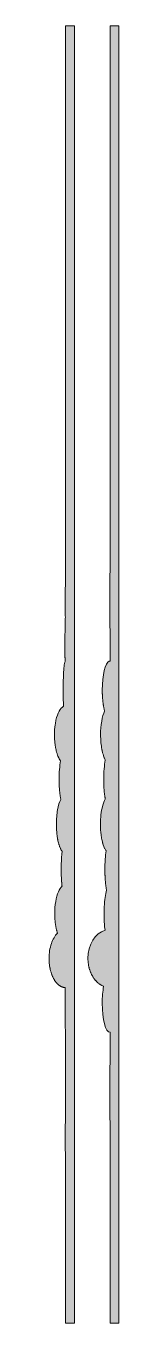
# Model space of a CAD drawing. Header units: inches. Extents: x 14 to 586, y 8 to 572.
# Drawn here: x 362 to 392, y 8 to 572 of the extents above; entities that cross this region are included whole.
import ezdxf

# ---------------------------------------------------------------- set-up
doc = ezdxf.new("R2010")
doc.units = ezdxf.units.IN
doc.header["$MEASUREMENT"] = 0
doc.layers.add('Layer 1', color=7, linetype='Continuous')

# ---------------------------------------------------------------- blocks, each defined once
blk = doc.blocks.new('block 2')
at = {"layer": 'Layer 1', "true_color": 0xff0000}
h = blk.add_hatch(color=1, dxfattribs=at)
h.dxf.hatch_style = 2
edge = h.paths.add_edge_path()
edge.add_spline(control_points=[(368.67, 571.5), (368.67, 571.5), (368.67, 571.5), (368.67, 571.5), (368.67, 571.5), (368.67, 334.65), (368.67, 334.65), (368.63, 334.65), (368.6, 329), (368.6, 322.03), (368.6, 321.9), (368.6, 321.78), (368.6, 321.65), (368.6, 321.23), (368.6, 320.82), (368.6, 320.41), (368.6, 320.19), (368.6, 319.98), (368.6, 319.76), (368.6, 319.27), (368.6, 318.79), (368.6, 318.32), (368.6, 318.14), (368.6, 317.97), (368.6, 317.8), (368.6, 317.41), (368.6, 317.03), (368.6, 316.67), (368.6, 316.57), (368.6, 316.48), (368.6, 316.39), (368.6, 316.33), (368.6, 316.28), (368.6, 316.22), (368.61, 315.75), (368.61, 315.29), (368.61, 314.85), (368.61, 314.82), (368.61, 314.79), (368.61, 314.76), (368.59, 314.39), (368.56, 313.8), (368.54, 313.05), (368.48, 310.77), (368.44, 306.95), (368.44, 302.62), (368.44, 302.57), (368.44, 302.53), (368.44, 302.49), (368.44, 301.97), (368.44, 301.46), (368.45, 300.95), (368.45, 300.79), (368.45, 300.63), (368.45, 300.47), (368.45, 299.97), (368.45, 299.48), (368.45, 299), (368.45, 298.96), (368.45, 298.91), (368.45, 298.87), (368.46, 298.36), (368.46, 297.87), (368.46, 297.39), (368.46, 297.25), (368.47, 297.11), (368.47, 296.98), (368.47, 296.55), (368.48, 296.14), (368.48, 295.74), (368.48, 295.7), (368.48, 295.65), (368.48, 295.61), (368.33, 295.27), (368.19, 294.53), (368.08, 293.49), (368.03, 293.07), (367.98, 292.61), (367.94, 292.1), (367.9, 291.6), (367.86, 291.05), (367.83, 290.46), (367.76, 289.29), (367.71, 287.97), (367.68, 286.55), (367.66, 285.84), (367.65, 285.1), (367.65, 284.35), (367.65, 283.97), (367.64, 283.59), (367.64, 283.21), (367.64, 283.19), (367.64, 283.19), (367.64, 283.18), (367.64, 282.61), (367.65, 282.06), (367.65, 281.52), (367.66, 281.37), (367.66, 281.23), (367.66, 281.08), (367.67, 280.57), (367.68, 280.06), (367.69, 279.57), (367.69, 279.54), (367.69, 279.5), (367.69, 279.47), (367.7, 278.95), (367.72, 278.46), (367.74, 277.97), (367.74, 277.84), (367.75, 277.71), (367.75, 277.58), (367.77, 277.15), (367.79, 276.72), (367.81, 276.31), (367.81, 276.28), (367.81, 276.24), (367.82, 276.21), (367.12, 275.88), (366.47, 275.15), (365.91, 274.11), (365.35, 273.07), (364.88, 271.72), (364.53, 270.17), (364.39, 269.54), (364.27, 268.88), (364.18, 268.2), (363.98, 266.83), (363.88, 265.34), (363.88, 263.79), (363.88, 263.79), (363.88, 263.79), (363.88, 263.78), (363.88, 263.23), (363.89, 262.7), (363.92, 262.16), (363.93, 262.02), (363.94, 261.87), (363.95, 261.72), (363.97, 261.29), (364.01, 260.86), (364.05, 260.45), (364.06, 260.35), (364.07, 260.25), (364.08, 260.15), (364.14, 259.65), (364.21, 259.17), (364.29, 258.7), (364.3, 258.58), (364.33, 258.47), (364.35, 258.36), (364.42, 257.98), (364.49, 257.62), (364.57, 257.27), (364.6, 257.16), (364.62, 257.04), (364.65, 256.93), (364.75, 256.51), (364.87, 256.09), (364.99, 255.71), (365.01, 255.64), (365.03, 255.59), (365.05, 255.53), (365.16, 255.2), (365.28, 254.88), (365.4, 254.58), (365.44, 254.49), (365.48, 254.39), (365.52, 254.3), (365.65, 253.99), (365.79, 253.69), (365.94, 253.42), (365.96, 253.4), (365.97, 253.37), (365.98, 253.35), (366.14, 253.06), (366.31, 252.81), (366.48, 252.57), (366.5, 252.54), (366.52, 252.51), (366.54, 252.48), (366.14, 250.29), (365.89, 247.46), (365.89, 244.38), (365.89, 243.95), (365.9, 243.53), (365.91, 243.12), (365.91, 242.99), (365.92, 242.86), (365.92, 242.73), (365.93, 242.45), (365.94, 242.17), (365.95, 241.89), (365.95, 241.74), (365.96, 241.59), (365.97, 241.45), (365.98, 241.2), (366, 240.95), (366.01, 240.7), (366.02, 240.55), (366.04, 240.39), (366.05, 240.23), (366.06, 240.05), (366.08, 239.86), (366.09, 239.68), (366.09, 239.65), (366.1, 239.61), (366.1, 239.57), (366.12, 239.41), (366.13, 239.25), (366.15, 239.09), (366.17, 238.89), (366.19, 238.69), (366.21, 238.49), (366.23, 238.33), (366.25, 238.18), (366.27, 238.03), (366.29, 237.89), (366.31, 237.75), (366.33, 237.61), (366.33, 237.56), (366.34, 237.52), (366.35, 237.47), (366.37, 237.32), (366.39, 237.17), (366.42, 237.02), (366.44, 236.85), (366.47, 236.67), (366.5, 236.51), (366.53, 236.37), (366.55, 236.23), (366.58, 236.09), (366.6, 235.99), (366.62, 235.89), (366.64, 235.79), (366.06, 234.69), (365.58, 233.13), (365.24, 231.27), (364.91, 229.42), (364.71, 227.26), (364.71, 224.96), (364.71, 224.57), (364.72, 224.18), (364.73, 223.8), (364.73, 223.68), (364.74, 223.57), (364.74, 223.45), (364.75, 223.17), (364.77, 222.9), (364.78, 222.63), (364.79, 222.51), (364.8, 222.4), (364.8, 222.28), (364.83, 221.96), (364.85, 221.64), (364.88, 221.33), (364.89, 221.28), (364.89, 221.24), (364.89, 221.19), (364.93, 220.83), (364.97, 220.49), (365.01, 220.15), (365.03, 220.05), (365.04, 219.95), (365.05, 219.86), (365.09, 219.61), (365.12, 219.36), (365.16, 219.12), (365.18, 219.02), (365.2, 218.92), (365.22, 218.81), (365.23, 218.74), (365.24, 218.67), (365.25, 218.6), (365.29, 218.41), (365.32, 218.24), (365.36, 218.06), (365.37, 218), (365.38, 217.93), (365.4, 217.87), (365.46, 217.57), (365.53, 217.28), (365.6, 217), (365.62, 216.93), (365.64, 216.86), (365.66, 216.79), (365.72, 216.58), (365.77, 216.37), (365.83, 216.17), (365.86, 216.09), (365.89, 216.01), (365.91, 215.93), (365.98, 215.73), (366.04, 215.54), (366.11, 215.36), (366.13, 215.3), (366.15, 215.24), (366.17, 215.19), (366.26, 214.96), (366.35, 214.74), (366.44, 214.53), (366.47, 214.49), (366.49, 214.45), (366.51, 214.4), (366.58, 214.25), (366.66, 214.1), (366.74, 213.95), (366.77, 213.9), (366.81, 213.84), (366.84, 213.79), (366.91, 213.66), (366.99, 213.54), (367.07, 213.43), (367.1, 213.39), (367.13, 213.34), (367.16, 213.31), (367.17, 213.29), (367.18, 213.27), (367.19, 213.25), (367.01, 211.65), (366.88, 209.75), (366.83, 207.68), (366.82, 206.99), (366.81, 206.28), (366.81, 205.55), (366.81, 204.93), (366.82, 204.32), (366.83, 203.72), (366.83, 203.59), (366.83, 203.46), (366.84, 203.33), (366.85, 202.76), (366.87, 202.19), (366.9, 201.64), (366.9, 201.55), (366.91, 201.47), (366.91, 201.37), (366.94, 200.87), (366.97, 200.39), (367, 199.92), (367.01, 199.84), (367.02, 199.75), (367.02, 199.67), (367.06, 199.17), (367.11, 198.69), (367.15, 198.23), (367.16, 198.18), (367.16, 198.13), (367.17, 198.09), (366.59, 197.56), (366.06, 196.74), (365.61, 195.69), (364.62, 193.37), (363.99, 189.95), (363.99, 186.14), (363.99, 185.72), (364, 185.3), (364.01, 184.89), (364.02, 184.76), (364.03, 184.63), (364.03, 184.5), (364.05, 184.23), (364.06, 183.95), (364.08, 183.68), (364.09, 183.52), (364.11, 183.37), (364.12, 183.22), (364.14, 182.98), (364.16, 182.74), (364.19, 182.51), (364.21, 182.35), (364.23, 182.19), (364.25, 182.03), (364.28, 181.82), (364.3, 181.6), (364.34, 181.39), (364.36, 181.23), (364.39, 181.07), (364.41, 180.91), (364.43, 180.79), (364.45, 180.65), (364.48, 180.52), (364.49, 180.45), (364.51, 180.38), (364.52, 180.31), (364.55, 180.16), (364.58, 180.01), (364.61, 179.86), (364.65, 179.67), (364.7, 179.48), (364.74, 179.3), (364.78, 179.15), (364.81, 179.01), (364.85, 178.87), (364.9, 178.69), (364.94, 178.51), (364.99, 178.34), (365.03, 178.21), (365.07, 178.07), (365.12, 177.94), (365.14, 177.87), (365.16, 177.8), (365.18, 177.74), (364.08, 176.66), (363.17, 175.09), (362.53, 173.19), (361.88, 171.3), (361.52, 169.09), (361.52, 166.72), (361.52, 166.66), (361.52, 166.61), (361.52, 166.55), (361.52, 166.18), (361.53, 165.8), (361.55, 165.44), (361.56, 165.28), (361.58, 165.14), (361.59, 164.98), (361.61, 164.72), (361.63, 164.45), (361.66, 164.19), (361.68, 164.02), (361.71, 163.85), (361.73, 163.68), (361.77, 163.45), (361.79, 163.22), (361.83, 162.99), (361.86, 162.82), (361.9, 162.66), (361.94, 162.49), (361.98, 162.27), (362.02, 162.05), (362.07, 161.84), (362.11, 161.66), (362.16, 161.5), (362.21, 161.34), (362.26, 161.14), (362.31, 160.93), (362.37, 160.74), (362.42, 160.57), (362.48, 160.42), (362.53, 160.25), (362.6, 160.07), (362.66, 159.88), (362.73, 159.7), (362.79, 159.54), (362.85, 159.4), (362.92, 159.24), (362.99, 159.07), (363.06, 158.9), (363.13, 158.73), (363.2, 158.58), (363.28, 158.45), (363.35, 158.3), (363.43, 158.15), (363.51, 157.99), (363.59, 157.84), (363.67, 157.7), (363.75, 157.58), (363.83, 157.45), (363.92, 157.31), (364, 157.16), (364.09, 157.03), (364.18, 156.9), (364.27, 156.79), (364.35, 156.68), (364.45, 156.55), (364.54, 156.42), (364.64, 156.3), (364.73, 156.19), (364.83, 156.09), (364.92, 155.99), (365.02, 155.88), (365.12, 155.77), (365.23, 155.66), (365.32, 155.57), (365.42, 155.49), (365.52, 155.41), (365.63, 155.31), (365.73, 155.21), (365.85, 155.13), (365.95, 155.05), (366.05, 154.99), (366.16, 154.92), (366.27, 154.85), (366.38, 154.77), (366.5, 154.7), (366.6, 154.64), (366.71, 154.6), (366.82, 154.54), (366.94, 154.49), (367.06, 154.43), (367.18, 154.38), (367.29, 154.34), (367.4, 154.32), (367.52, 154.28), (367.64, 154.25), (367.76, 154.21), (367.88, 154.18), (368, 154.16), (368.11, 154.16), (368.23, 154.14), (368.33, 154.13), (368.44, 154.11), (368.54, 154.11), (368.53, 152.14), (368.52, 149.81), (368.52, 147.31), (368.52, 140.34), (368.59, 134.69), (368.67, 134.69), (368.67, 134.69), (368.67, 101.69), (368.67, 101.69), (368.63, 101.69), (368.6, 96.04), (368.6, 89.07), (368.6, 82.1), (368.63, 76.45), (368.67, 76.45), (368.67, 76.45), (368.67, 62.86), (368.67, 62.86), (368.65, 62.86), (368.63, 57.21), (368.63, 50.24), (368.63, 43.27), (368.65, 37.62), (368.67, 37.62), (368.67, 37.62), (368.67, 8.5), (368.67, 8.5), (368.67, 8.5), (372.55, 8.5), (372.55, 8.5), (372.55, 8.5), (372.55, 8.5), (372.55, 8.5), (372.55, 8.5), (372.55, 571.5), (372.55, 571.5), (372.55, 571.5), (372.55, 571.5), (372.55, 571.5), (372.55, 571.5), (368.67, 571.5), (368.67, 571.5)], knot_values=[0, 0, 0, 0, 1, 1, 1, 2, 2, 2, 3, 3, 3, 4, 4, 4, 5, 5, 5, 6, 6, 6, 7, 7, 7, 8, 8, 8, 9, 9, 9, 10, 10, 10, 11, 11, 11, 12, 12, 12, 13, 13, 13, 14, 14, 14, 15, 15, 15, 16, 16, 16, 17, 17, 17, 18, 18, 18, 19, 19, 19, 20, 20, 20, 21, 21, 21, 22, 22, 22, 23, 23, 23, 24, 24, 24, 25, 25, 25, 26, 26, 26, 27, 27, 27, 28, 28, 28, 29, 29, 29, 30, 30, 30, 31, 31, 31, 32, 32, 32, 33, 33, 33, 34, 34, 34, 35, 35, 35, 36, 36, 36, 37, 37, 37, 38, 38, 38, 39, 39, 39, 40, 40, 40, 41, 41, 41, 42, 42, 42, 43, 43, 43, 44, 44, 44, 45, 45, 45, 46, 46, 46, 47, 47, 47, 48, 48, 48, 49, 49, 49, 50, 50, 50, 51, 51, 51, 52, 52, 52, 53, 53, 53, 54, 54, 54, 55, 55, 55, 56, 56, 56, 57, 57, 57, 58, 58, 58, 59, 59, 59, 60, 60, 60, 61, 61, 61, 62, 62, 62, 63, 63, 63, 64, 64, 64, 65, 65, 65, 66, 66, 66, 67, 67, 67, 68, 68, 68, 69, 69, 69, 70, 70, 70, 71, 71, 71, 72, 72, 72, 73, 73, 73, 74, 74, 74, 75, 75, 75, 76, 76, 76, 77, 77, 77, 78, 78, 78, 79, 79, 79, 80, 80, 80, 81, 81, 81, 82, 82, 82, 83, 83, 83, 84, 84, 84, 85, 85, 85, 86, 86, 86, 87, 87, 87, 88, 88, 88, 89, 89, 89, 90, 90, 90, 91, 91, 91, 92, 92, 92, 93, 93, 93, 94, 94, 94, 95, 95, 95, 96, 96, 96, 97, 97, 97, 98, 98, 98, 99, 99, 99, 100, 100, 100, 101, 101, 101, 102, 102, 102, 103, 103, 103, 104, 104, 104, 105, 105, 105, 106, 106, 106, 107, 107, 107, 108, 108, 108, 109, 109, 109, 110, 110, 110, 111, 111, 111, 112, 112, 112, 113, 113, 113, 114, 114, 114, 115, 115, 115, 116, 116, 116, 117, 117, 117, 118, 118, 118, 119, 119, 119, 120, 120, 120, 121, 121, 121, 122, 122, 122, 123, 123, 123, 124, 124, 124, 125, 125, 125, 126, 126, 126, 127, 127, 127, 128, 128, 128, 129, 129, 129, 130, 130, 130, 131, 131, 131, 132, 132, 132, 133, 133, 133, 134, 134, 134, 135, 135, 135, 136, 136, 136, 137, 137, 137, 138, 138, 138, 139, 139, 139, 140, 140, 140, 141, 141, 141, 142, 142, 142, 143, 143, 143, 144, 144, 144, 145, 145, 145, 146, 146, 146, 147, 147, 147, 148, 148, 148, 149, 149, 149, 150, 150, 150, 151, 151, 151, 152, 152, 152, 153, 153, 153, 154, 154, 154, 155, 155, 155, 156, 156, 156, 157, 157, 157, 158, 158, 158, 159, 159, 159, 160, 160, 160, 161, 161, 161, 162, 162, 162, 163, 163, 163, 164, 164, 164, 165, 165, 165, 166, 166, 166, 167, 167, 167, 168, 168, 168, 169, 169, 169, 170, 170, 170, 171, 171, 171, 172, 172, 172, 173, 173, 173, 174, 174, 174, 175, 175, 175, 176, 176, 176, 177, 177, 177, 178, 178, 178, 179, 179, 179, 180, 180, 180, 181, 181, 181, 182, 182, 182, 182], degree=3, periodic=1)
h = blk.add_hatch(color=1, dxfattribs=at)
h.dxf.hatch_style = 2
edge = h.paths.add_edge_path()
edge.add_spline(control_points=[(388.09, 571.5), (388.09, 571.5), (388.09, 571.5), (388.09, 571.5), (388.09, 571.5), (388.09, 334.65), (388.09, 334.65), (388.04, 334.65), (388.01, 329), (388.01, 322.03), (388.01, 315.06), (388.04, 309.41), (388.09, 309.41), (388.09, 309.41), (388.09, 295.82), (388.09, 295.82), (387.97, 295.82), (387.85, 295.8), (387.74, 295.76), (386.03, 295.11), (384.7, 289.74), (384.7, 283.21), (384.7, 283.14), (384.7, 283.07), (384.7, 283.01), (384.7, 282.64), (384.71, 282.27), (384.72, 281.9), (384.72, 281.74), (384.73, 281.58), (384.74, 281.42), (384.75, 281.16), (384.75, 280.89), (384.77, 280.64), (384.78, 280.46), (384.79, 280.29), (384.8, 280.11), (384.82, 279.88), (384.83, 279.64), (384.85, 279.42), (384.85, 279.4), (384.86, 279.39), (384.86, 279.38), (384.87, 279.21), (384.89, 279.05), (384.9, 278.89), (384.93, 278.68), (384.95, 278.46), (384.97, 278.25), (384.97, 278.23), (384.97, 278.21), (384.97, 278.2), (384.99, 278.04), (385.02, 277.89), (385.04, 277.73), (385.06, 277.53), (385.09, 277.33), (385.12, 277.14), (385.14, 276.96), (385.17, 276.8), (385.2, 276.64), (385.23, 276.45), (385.26, 276.27), (385.29, 276.09), (385.32, 275.93), (385.35, 275.78), (385.38, 275.62), (385.42, 275.45), (385.45, 275.28), (385.49, 275.11), (385.52, 274.96), (385.56, 274.82), (385.59, 274.68), (385.63, 274.52), (385.67, 274.36), (385.71, 274.21), (385.72, 274.19), (385.72, 274.16), (385.73, 274.14), (384.67, 271.85), (383.97, 268.07), (383.97, 263.79), (383.97, 263.79), (383.97, 263.78), (383.97, 263.78), (383.97, 263.26), (383.99, 262.75), (384.01, 262.24), (384.01, 262.09), (384.02, 261.94), (384.03, 261.79), (384.05, 261.42), (384.07, 261.05), (384.1, 260.69), (384.12, 260.55), (384.13, 260.41), (384.14, 260.27), (384.19, 259.79), (384.24, 259.32), (384.3, 258.87), (384.3, 258.84), (384.31, 258.82), (384.31, 258.79), (384.37, 258.36), (384.44, 257.95), (384.52, 257.55), (384.54, 257.42), (384.56, 257.3), (384.59, 257.17), (384.65, 256.86), (384.72, 256.56), (384.79, 256.27), (384.82, 256.16), (384.84, 256.05), (384.87, 255.94), (384.97, 255.56), (385.07, 255.19), (385.18, 254.85), (385.19, 254.82), (385.21, 254.79), (385.22, 254.76), (385.32, 254.45), (385.43, 254.16), (385.54, 253.89), (385.58, 253.8), (385.62, 253.71), (385.66, 253.62), (385.75, 253.41), (385.85, 253.21), (385.95, 253.02), (385.98, 252.97), (386, 252.91), (386.03, 252.86), (385.58, 250.62), (385.31, 247.64), (385.31, 244.38), (385.31, 243.96), (385.31, 243.54), (385.32, 243.13), (385.32, 243), (385.33, 242.87), (385.33, 242.74), (385.34, 242.46), (385.35, 242.19), (385.36, 241.91), (385.37, 241.76), (385.38, 241.61), (385.38, 241.46), (385.4, 241.22), (385.41, 240.98), (385.42, 240.74), (385.44, 240.58), (385.45, 240.43), (385.46, 240.27), (385.48, 240.05), (385.49, 239.83), (385.51, 239.62), (385.53, 239.46), (385.54, 239.3), (385.56, 239.15), (385.58, 238.94), (385.6, 238.74), (385.62, 238.54), (385.64, 238.39), (385.66, 238.24), (385.68, 238.09), (385.7, 237.9), (385.73, 237.71), (385.75, 237.52), (385.78, 237.38), (385.8, 237.23), (385.82, 237.09), (385.85, 236.91), (385.88, 236.74), (385.91, 236.57), (385.93, 236.43), (385.95, 236.3), (385.98, 236.16), (385.99, 236.09), (386, 236.01), (386.02, 235.94), (385.54, 235.13), (385.13, 234.04), (384.79, 232.75), (384.23, 230.61), (383.9, 227.9), (383.9, 224.96), (383.9, 224.57), (383.91, 224.19), (383.92, 223.81), (383.92, 223.7), (383.93, 223.59), (383.93, 223.48), (383.94, 223.19), (383.96, 222.9), (383.97, 222.62), (383.98, 222.52), (383.98, 222.42), (383.99, 222.33), (384.02, 221.96), (384.05, 221.6), (384.08, 221.25), (384.09, 221.19), (384.1, 221.13), (384.1, 221.07), (384.14, 220.77), (384.17, 220.49), (384.21, 220.2), (384.22, 220.1), (384.24, 220), (384.25, 219.9), (384.29, 219.63), (384.33, 219.37), (384.38, 219.11), (384.39, 219.04), (384.4, 218.97), (384.41, 218.9), (384.47, 218.58), (384.53, 218.27), (384.6, 217.97), (384.62, 217.9), (384.63, 217.83), (384.65, 217.76), (384.7, 217.53), (384.76, 217.3), (384.82, 217.08), (384.84, 217), (384.86, 216.91), (384.89, 216.83), (384.96, 216.58), (385.03, 216.34), (385.11, 216.1), (385.11, 216.08), (385.12, 216.05), (385.13, 216.03), (385.21, 215.77), (385.3, 215.53), (385.39, 215.3), (385.42, 215.24), (385.45, 215.18), (385.47, 215.11), (385.54, 214.94), (385.62, 214.77), (385.69, 214.62), (385.72, 214.56), (385.75, 214.5), (385.78, 214.44), (385.88, 214.24), (385.98, 214.05), (386.08, 213.88), (386.09, 213.86), (386.11, 213.84), (386.12, 213.83), (386.19, 213.71), (386.26, 213.59), (386.34, 213.49), (386.18, 212.41), (386.06, 211.17), (385.97, 209.84), (385.93, 209.17), (385.9, 208.47), (385.87, 207.76), (385.85, 207.04), (385.84, 206.3), (385.84, 205.55), (385.84, 205.11), (385.84, 204.67), (385.85, 204.24), (385.85, 204.09), (385.86, 203.94), (385.86, 203.79), (385.87, 203.51), (385.88, 203.23), (385.89, 202.96), (385.89, 202.94), (385.89, 202.93), (385.89, 202.91), (385.89, 202.76), (385.9, 202.62), (385.91, 202.47), (385.92, 202.22), (385.93, 201.97), (385.94, 201.73), (385.95, 201.55), (385.97, 201.39), (385.98, 201.22), (385.99, 200.99), (386.01, 200.77), (386.02, 200.55), (386.04, 200.38), (386.05, 200.21), (386.07, 200.05), (386.08, 199.84), (386.1, 199.63), (386.12, 199.43), (386.14, 199.27), (386.16, 199.11), (386.17, 198.95), (386.2, 198.76), (386.22, 198.56), (386.24, 198.38), (386.26, 198.22), (386.28, 198.07), (386.3, 197.92), (386.32, 197.75), (386.35, 197.57), (386.37, 197.4), (386.39, 197.25), (386.42, 197.11), (386.44, 196.97), (386.47, 196.81), (386.49, 196.65), (386.52, 196.5), (386.53, 196.45), (386.54, 196.4), (386.55, 196.36), (386.05, 194.64), (385.69, 192.12), (385.54, 189.19), (385.49, 188.21), (385.46, 187.19), (385.46, 186.14), (385.46, 185.55), (385.47, 184.97), (385.49, 184.41), (385.49, 184.27), (385.49, 184.13), (385.5, 183.99), (385.52, 183.44), (385.54, 182.89), (385.58, 182.36), (385.58, 182.34), (385.58, 182.32), (385.58, 182.29), (385.62, 181.78), (385.66, 181.29), (385.71, 180.81), (385.72, 180.69), (385.73, 180.57), (385.74, 180.45), (385.79, 179.96), (385.85, 179.49), (385.91, 179.04), (385.91, 179.04), (385.91, 179.03), (385.92, 179.02), (381.64, 177.73), (378.45, 172.71), (378.45, 166.72), (378.45, 166.32), (378.47, 165.93), (378.5, 165.53), (378.51, 165.41), (378.52, 165.29), (378.54, 165.16), (378.56, 164.9), (378.59, 164.63), (378.63, 164.37), (378.65, 164.23), (378.67, 164.09), (378.69, 163.96), (378.74, 163.71), (378.79, 163.46), (378.84, 163.21), (378.87, 163.09), (378.89, 162.96), (378.93, 162.83), (378.99, 162.56), (379.07, 162.29), (379.15, 162.02), (379.18, 161.93), (379.2, 161.85), (379.23, 161.77), (379.34, 161.42), (379.46, 161.08), (379.6, 160.75), (379.63, 160.67), (379.67, 160.6), (379.71, 160.51), (379.81, 160.27), (379.92, 160.03), (380.04, 159.79), (380.1, 159.68), (380.16, 159.57), (380.21, 159.47), (380.32, 159.27), (380.43, 159.07), (380.55, 158.87), (380.62, 158.77), (380.68, 158.66), (380.75, 158.56), (380.87, 158.36), (381.01, 158.17), (381.14, 157.99), (381.21, 157.9), (381.26, 157.82), (381.33, 157.74), (381.53, 157.48), (381.74, 157.22), (381.96, 156.99), (381.96, 156.98), (381.97, 156.97), (381.98, 156.97), (382.19, 156.74), (382.41, 156.52), (382.64, 156.32), (382.71, 156.25), (382.79, 156.19), (382.87, 156.12), (383.03, 155.99), (383.2, 155.85), (383.37, 155.72), (383.46, 155.66), (383.55, 155.59), (383.65, 155.53), (383.81, 155.42), (383.99, 155.31), (384.16, 155.21), (384.25, 155.15), (384.34, 155.1), (384.44, 155.05), (384.64, 154.94), (384.85, 154.84), (385.07, 154.75), (385.13, 154.72), (385.19, 154.69), (385.26, 154.66), (385.27, 154.65), (385.28, 154.65), (385.3, 154.64), (384.9, 152.57), (384.66, 150.04), (384.66, 147.31), (384.66, 140.34), (386.19, 134.69), (388.09, 134.69), (388.09, 134.69), (388.09, 121.1), (388.09, 121.1), (388.04, 121.1), (388.01, 115.45), (388.01, 108.48), (388.01, 101.51), (388.04, 95.86), (388.09, 95.86), (388.09, 95.86), (388.09, 8.5), (388.09, 8.5), (388.09, 8.5), (391.97, 8.5), (391.97, 8.5), (391.97, 8.5), (391.97, 8.5), (391.97, 8.5), (391.97, 8.5), (391.97, 571.5), (391.97, 571.5), (391.97, 571.5), (391.97, 571.5), (391.97, 571.5), (391.97, 571.5), (388.09, 571.5), (388.09, 571.5)], knot_values=[0, 0, 0, 0, 1, 1, 1, 2, 2, 2, 3, 3, 3, 4, 4, 4, 5, 5, 5, 6, 6, 6, 7, 7, 7, 8, 8, 8, 9, 9, 9, 10, 10, 10, 11, 11, 11, 12, 12, 12, 13, 13, 13, 14, 14, 14, 15, 15, 15, 16, 16, 16, 17, 17, 17, 18, 18, 18, 19, 19, 19, 20, 20, 20, 21, 21, 21, 22, 22, 22, 23, 23, 23, 24, 24, 24, 25, 25, 25, 26, 26, 26, 27, 27, 27, 28, 28, 28, 29, 29, 29, 30, 30, 30, 31, 31, 31, 32, 32, 32, 33, 33, 33, 34, 34, 34, 35, 35, 35, 36, 36, 36, 37, 37, 37, 38, 38, 38, 39, 39, 39, 40, 40, 40, 41, 41, 41, 42, 42, 42, 43, 43, 43, 44, 44, 44, 45, 45, 45, 46, 46, 46, 47, 47, 47, 48, 48, 48, 49, 49, 49, 50, 50, 50, 51, 51, 51, 52, 52, 52, 53, 53, 53, 54, 54, 54, 55, 55, 55, 56, 56, 56, 57, 57, 57, 58, 58, 58, 59, 59, 59, 60, 60, 60, 61, 61, 61, 62, 62, 62, 63, 63, 63, 64, 64, 64, 65, 65, 65, 66, 66, 66, 67, 67, 67, 68, 68, 68, 69, 69, 69, 70, 70, 70, 71, 71, 71, 72, 72, 72, 73, 73, 73, 74, 74, 74, 75, 75, 75, 76, 76, 76, 77, 77, 77, 78, 78, 78, 79, 79, 79, 80, 80, 80, 81, 81, 81, 82, 82, 82, 83, 83, 83, 84, 84, 84, 85, 85, 85, 86, 86, 86, 87, 87, 87, 88, 88, 88, 89, 89, 89, 90, 90, 90, 91, 91, 91, 92, 92, 92, 93, 93, 93, 94, 94, 94, 95, 95, 95, 96, 96, 96, 97, 97, 97, 98, 98, 98, 99, 99, 99, 100, 100, 100, 101, 101, 101, 102, 102, 102, 103, 103, 103, 104, 104, 104, 105, 105, 105, 106, 106, 106, 107, 107, 107, 108, 108, 108, 109, 109, 109, 110, 110, 110, 111, 111, 111, 112, 112, 112, 113, 113, 113, 114, 114, 114, 115, 115, 115, 116, 116, 116, 117, 117, 117, 118, 118, 118, 119, 119, 119, 120, 120, 120, 121, 121, 121, 122, 122, 122, 123, 123, 123, 124, 124, 124, 125, 125, 125, 126, 126, 126, 127, 127, 127, 128, 128, 128, 129, 129, 129, 130, 130, 130, 131, 131, 131, 132, 132, 132, 133, 133, 133, 134, 134, 134, 135, 135, 135, 136, 136, 136, 137, 137, 137, 138, 138, 138, 139, 139, 139, 140, 140, 140, 141, 141, 141, 142, 142, 142, 143, 143, 143, 144, 144, 144, 145, 145, 145, 146, 146, 146, 147, 147, 147, 148, 148, 148, 149, 149, 149, 150, 150, 150, 151, 151, 151, 152, 152, 152, 153, 153, 153, 154, 154, 154, 154], degree=3, periodic=1)
at = {"layer": 'Layer 1', "lineweight": 0}
for points, knots in [([(368.67, 571.5), (368.67, 571.5), (368.67, 571.5), (368.67, 571.5), (368.67, 571.5), (368.67, 334.65), (368.67, 334.65), (368.63, 334.65), (368.6, 329), (368.6, 322.03), (368.6, 321.9), (368.6, 321.78), (368.6, 321.65), (368.6, 321.23), (368.6, 320.82), (368.6, 320.41), (368.6, 320.19), (368.6, 319.98), (368.6, 319.76), (368.6, 319.27), (368.6, 318.79), (368.6, 318.32), (368.6, 318.14), (368.6, 317.97), (368.6, 317.8), (368.6, 317.41), (368.6, 317.03), (368.6, 316.67), (368.6, 316.57), (368.6, 316.48), (368.6, 316.39), (368.6, 316.33), (368.6, 316.28), (368.6, 316.22), (368.61, 315.75), (368.61, 315.29), (368.61, 314.85), (368.61, 314.82), (368.61, 314.79), (368.61, 314.76), (368.59, 314.39), (368.56, 313.8), (368.54, 313.05), (368.48, 310.77), (368.44, 306.95), (368.44, 302.62), (368.44, 302.57), (368.44, 302.53), (368.44, 302.49), (368.44, 301.97), (368.44, 301.46), (368.45, 300.95), (368.45, 300.79), (368.45, 300.63), (368.45, 300.47), (368.45, 299.97), (368.45, 299.48), (368.45, 299), (368.45, 298.96), (368.45, 298.91), (368.45, 298.87), (368.46, 298.36), (368.46, 297.87), (368.46, 297.39), (368.46, 297.25), (368.47, 297.11), (368.47, 296.98), (368.47, 296.55), (368.48, 296.14), (368.48, 295.74), (368.48, 295.7), (368.48, 295.65), (368.48, 295.61), (368.33, 295.27), (368.19, 294.53), (368.08, 293.49), (368.03, 293.07), (367.98, 292.61), (367.94, 292.1), (367.9, 291.6), (367.86, 291.05), (367.83, 290.46), (367.76, 289.29), (367.71, 287.97), (367.68, 286.55), (367.66, 285.84), (367.65, 285.1), (367.65, 284.35), (367.65, 283.97), (367.64, 283.59), (367.64, 283.21), (367.64, 283.19), (367.64, 283.19), (367.64, 283.18), (367.64, 282.61), (367.65, 282.06), (367.65, 281.52), (367.66, 281.37), (367.66, 281.23), (367.66, 281.08), (367.67, 280.57), (367.68, 280.06), (367.69, 279.57), (367.69, 279.54), (367.69, 279.5), (367.69, 279.47), (367.7, 278.95), (367.72, 278.46), (367.74, 277.97), (367.74, 277.84), (367.75, 277.71), (367.75, 277.58), (367.77, 277.15), (367.79, 276.72), (367.81, 276.31), (367.81, 276.28), (367.81, 276.24), (367.82, 276.21), (367.12, 275.88), (366.47, 275.15), (365.91, 274.11), (365.35, 273.07), (364.88, 271.72), (364.53, 270.17), (364.39, 269.54), (364.27, 268.88), (364.18, 268.2), (363.98, 266.83), (363.88, 265.34), (363.88, 263.79), (363.88, 263.79), (363.88, 263.79), (363.88, 263.78), (363.88, 263.23), (363.89, 262.7), (363.92, 262.16), (363.93, 262.02), (363.94, 261.87), (363.95, 261.72), (363.97, 261.29), (364.01, 260.86), (364.05, 260.45), (364.06, 260.35), (364.07, 260.25), (364.08, 260.15), (364.14, 259.65), (364.21, 259.17), (364.29, 258.7), (364.3, 258.58), (364.33, 258.47), (364.35, 258.36), (364.42, 257.98), (364.49, 257.62), (364.57, 257.27), (364.6, 257.16), (364.62, 257.04), (364.65, 256.93), (364.75, 256.51), (364.87, 256.09), (364.99, 255.71), (365.01, 255.64), (365.03, 255.59), (365.05, 255.53), (365.16, 255.2), (365.28, 254.88), (365.4, 254.58), (365.44, 254.49), (365.48, 254.39), (365.52, 254.3), (365.65, 253.99), (365.79, 253.69), (365.94, 253.42), (365.96, 253.4), (365.97, 253.37), (365.98, 253.35), (366.14, 253.06), (366.31, 252.81), (366.48, 252.57), (366.5, 252.54), (366.52, 252.51), (366.54, 252.48), (366.14, 250.29), (365.89, 247.46), (365.89, 244.38), (365.89, 243.95), (365.9, 243.53), (365.91, 243.12), (365.91, 242.99), (365.92, 242.86), (365.92, 242.73), (365.93, 242.45), (365.94, 242.17), (365.95, 241.89), (365.95, 241.74), (365.96, 241.59), (365.97, 241.45), (365.98, 241.2), (366, 240.95), (366.01, 240.7), (366.02, 240.55), (366.04, 240.39), (366.05, 240.23), (366.06, 240.05), (366.08, 239.86), (366.09, 239.68), (366.09, 239.65), (366.1, 239.61), (366.1, 239.57), (366.12, 239.41), (366.13, 239.25), (366.15, 239.09), (366.17, 238.89), (366.19, 238.69), (366.21, 238.49), (366.23, 238.33), (366.25, 238.18), (366.27, 238.03), (366.29, 237.89), (366.31, 237.75), (366.33, 237.61), (366.33, 237.56), (366.34, 237.52), (366.35, 237.47), (366.37, 237.32), (366.39, 237.17), (366.42, 237.02), (366.44, 236.85), (366.47, 236.67), (366.5, 236.51), (366.53, 236.37), (366.55, 236.23), (366.58, 236.09), (366.6, 235.99), (366.62, 235.89), (366.64, 235.79), (366.06, 234.69), (365.58, 233.13), (365.24, 231.27), (364.91, 229.42), (364.71, 227.26), (364.71, 224.96), (364.71, 224.57), (364.72, 224.18), (364.73, 223.8), (364.73, 223.68), (364.74, 223.57), (364.74, 223.45), (364.75, 223.17), (364.77, 222.9), (364.78, 222.63), (364.79, 222.51), (364.8, 222.4), (364.8, 222.28), (364.83, 221.96), (364.85, 221.64), (364.88, 221.33), (364.89, 221.28), (364.89, 221.24), (364.89, 221.19), (364.93, 220.83), (364.97, 220.49), (365.01, 220.15), (365.03, 220.05), (365.04, 219.95), (365.05, 219.86), (365.09, 219.61), (365.12, 219.36), (365.16, 219.12), (365.18, 219.02), (365.2, 218.92), (365.22, 218.81), (365.23, 218.74), (365.24, 218.67), (365.25, 218.6), (365.29, 218.41), (365.32, 218.24), (365.36, 218.06), (365.37, 218), (365.38, 217.93), (365.4, 217.87), (365.46, 217.57), (365.53, 217.28), (365.6, 217), (365.62, 216.93), (365.64, 216.86), (365.66, 216.79), (365.72, 216.58), (365.77, 216.37), (365.83, 216.17), (365.86, 216.09), (365.89, 216.01), (365.91, 215.93), (365.98, 215.73), (366.04, 215.54), (366.11, 215.36), (366.13, 215.3), (366.15, 215.24), (366.17, 215.19), (366.26, 214.96), (366.35, 214.74), (366.44, 214.53), (366.47, 214.49), (366.49, 214.45), (366.51, 214.4), (366.58, 214.25), (366.66, 214.1), (366.74, 213.95), (366.77, 213.9), (366.81, 213.84), (366.84, 213.79), (366.91, 213.66), (366.99, 213.54), (367.07, 213.43), (367.1, 213.39), (367.13, 213.34), (367.16, 213.31), (367.17, 213.29), (367.18, 213.27), (367.19, 213.25), (367.01, 211.65), (366.88, 209.75), (366.83, 207.68), (366.82, 206.99), (366.81, 206.28), (366.81, 205.55), (366.81, 204.93), (366.82, 204.32), (366.83, 203.72), (366.83, 203.59), (366.83, 203.46), (366.84, 203.33), (366.85, 202.76), (366.87, 202.19), (366.9, 201.64), (366.9, 201.55), (366.91, 201.47), (366.91, 201.37), (366.94, 200.87), (366.97, 200.39), (367, 199.92), (367.01, 199.84), (367.02, 199.75), (367.02, 199.67), (367.06, 199.17), (367.11, 198.69), (367.15, 198.23), (367.16, 198.18), (367.16, 198.13), (367.17, 198.09), (366.59, 197.56), (366.06, 196.74), (365.61, 195.69), (364.62, 193.37), (363.99, 189.95), (363.99, 186.14), (363.99, 185.72), (364, 185.3), (364.01, 184.89), (364.02, 184.76), (364.03, 184.63), (364.03, 184.5), (364.05, 184.23), (364.06, 183.95), (364.08, 183.68), (364.09, 183.52), (364.11, 183.37), (364.12, 183.22), (364.14, 182.98), (364.16, 182.74), (364.19, 182.51), (364.21, 182.35), (364.23, 182.19), (364.25, 182.03), (364.28, 181.82), (364.3, 181.6), (364.34, 181.39), (364.36, 181.23), (364.39, 181.07), (364.41, 180.91), (364.43, 180.79), (364.45, 180.65), (364.48, 180.52), (364.49, 180.45), (364.51, 180.38), (364.52, 180.31), (364.55, 180.16), (364.58, 180.01), (364.61, 179.86), (364.65, 179.67), (364.7, 179.48), (364.74, 179.3), (364.78, 179.15), (364.81, 179.01), (364.85, 178.87), (364.9, 178.69), (364.94, 178.51), (364.99, 178.34), (365.03, 178.21), (365.07, 178.07), (365.12, 177.94), (365.14, 177.87), (365.16, 177.8), (365.18, 177.74), (364.08, 176.66), (363.17, 175.09), (362.53, 173.19), (361.88, 171.3), (361.52, 169.09), (361.52, 166.72), (361.52, 166.66), (361.52, 166.61), (361.52, 166.55), (361.52, 166.18), (361.53, 165.8), (361.55, 165.44), (361.56, 165.28), (361.58, 165.14), (361.59, 164.98), (361.61, 164.72), (361.63, 164.45), (361.66, 164.19), (361.68, 164.02), (361.71, 163.85), (361.73, 163.68), (361.77, 163.45), (361.79, 163.22), (361.83, 162.99), (361.86, 162.82), (361.9, 162.66), (361.94, 162.49), (361.98, 162.27), (362.02, 162.05), (362.07, 161.84), (362.11, 161.66), (362.16, 161.5), (362.21, 161.34), (362.26, 161.14), (362.31, 160.93), (362.37, 160.74), (362.42, 160.57), (362.48, 160.42), (362.53, 160.25), (362.6, 160.07), (362.66, 159.88), (362.73, 159.7), (362.79, 159.54), (362.85, 159.4), (362.92, 159.24), (362.99, 159.07), (363.06, 158.9), (363.13, 158.73), (363.2, 158.58), (363.28, 158.45), (363.35, 158.3), (363.43, 158.15), (363.51, 157.99), (363.59, 157.84), (363.67, 157.7), (363.75, 157.58), (363.83, 157.45), (363.92, 157.31), (364, 157.16), (364.09, 157.03), (364.18, 156.9), (364.27, 156.79), (364.35, 156.68), (364.45, 156.55), (364.54, 156.42), (364.64, 156.3), (364.73, 156.19), (364.83, 156.09), (364.92, 155.99), (365.02, 155.88), (365.12, 155.77), (365.23, 155.66), (365.32, 155.57), (365.42, 155.49), (365.52, 155.41), (365.63, 155.31), (365.73, 155.21), (365.85, 155.13), (365.95, 155.05), (366.05, 154.99), (366.16, 154.92), (366.27, 154.85), (366.38, 154.77), (366.5, 154.7), (366.6, 154.64), (366.71, 154.6), (366.82, 154.54), (366.94, 154.49), (367.06, 154.43), (367.18, 154.38), (367.29, 154.34), (367.4, 154.32), (367.52, 154.28), (367.64, 154.25), (367.76, 154.21), (367.88, 154.18), (368, 154.16), (368.11, 154.16), (368.23, 154.14), (368.33, 154.13), (368.44, 154.11), (368.54, 154.11), (368.53, 152.14), (368.52, 149.81), (368.52, 147.31), (368.52, 140.34), (368.59, 134.69), (368.67, 134.69), (368.67, 134.69), (368.67, 101.69), (368.67, 101.69), (368.63, 101.69), (368.6, 96.04), (368.6, 89.07), (368.6, 82.1), (368.63, 76.45), (368.67, 76.45), (368.67, 76.45), (368.67, 62.86), (368.67, 62.86), (368.65, 62.86), (368.63, 57.21), (368.63, 50.24), (368.63, 43.27), (368.65, 37.62), (368.67, 37.62), (368.67, 37.62), (368.67, 8.5), (368.67, 8.5), (368.67, 8.5), (372.55, 8.5), (372.55, 8.5), (372.55, 8.5), (372.55, 8.5), (372.55, 8.5), (372.55, 8.5), (372.55, 571.5), (372.55, 571.5), (372.55, 571.5), (372.55, 571.5), (372.55, 571.5), (372.55, 571.5), (368.67, 571.5), (368.67, 571.5)], [0, 0, 0, 0, 1, 1, 1, 2, 2, 2, 3, 3, 3, 4, 4, 4, 5, 5, 5, 6, 6, 6, 7, 7, 7, 8, 8, 8, 9, 9, 9, 10, 10, 10, 11, 11, 11, 12, 12, 12, 13, 13, 13, 14, 14, 14, 15, 15, 15, 16, 16, 16, 17, 17, 17, 18, 18, 18, 19, 19, 19, 20, 20, 20, 21, 21, 21, 22, 22, 22, 23, 23, 23, 24, 24, 24, 25, 25, 25, 26, 26, 26, 27, 27, 27, 28, 28, 28, 29, 29, 29, 30, 30, 30, 31, 31, 31, 32, 32, 32, 33, 33, 33, 34, 34, 34, 35, 35, 35, 36, 36, 36, 37, 37, 37, 38, 38, 38, 39, 39, 39, 40, 40, 40, 41, 41, 41, 42, 42, 42, 43, 43, 43, 44, 44, 44, 45, 45, 45, 46, 46, 46, 47, 47, 47, 48, 48, 48, 49, 49, 49, 50, 50, 50, 51, 51, 51, 52, 52, 52, 53, 53, 53, 54, 54, 54, 55, 55, 55, 56, 56, 56, 57, 57, 57, 58, 58, 58, 59, 59, 59, 60, 60, 60, 61, 61, 61, 62, 62, 62, 63, 63, 63, 64, 64, 64, 65, 65, 65, 66, 66, 66, 67, 67, 67, 68, 68, 68, 69, 69, 69, 70, 70, 70, 71, 71, 71, 72, 72, 72, 73, 73, 73, 74, 74, 74, 75, 75, 75, 76, 76, 76, 77, 77, 77, 78, 78, 78, 79, 79, 79, 80, 80, 80, 81, 81, 81, 82, 82, 82, 83, 83, 83, 84, 84, 84, 85, 85, 85, 86, 86, 86, 87, 87, 87, 88, 88, 88, 89, 89, 89, 90, 90, 90, 91, 91, 91, 92, 92, 92, 93, 93, 93, 94, 94, 94, 95, 95, 95, 96, 96, 96, 97, 97, 97, 98, 98, 98, 99, 99, 99, 100, 100, 100, 101, 101, 101, 102, 102, 102, 103, 103, 103, 104, 104, 104, 105, 105, 105, 106, 106, 106, 107, 107, 107, 108, 108, 108, 109, 109, 109, 110, 110, 110, 111, 111, 111, 112, 112, 112, 113, 113, 113, 114, 114, 114, 115, 115, 115, 116, 116, 116, 117, 117, 117, 118, 118, 118, 119, 119, 119, 120, 120, 120, 121, 121, 121, 122, 122, 122, 123, 123, 123, 124, 124, 124, 125, 125, 125, 126, 126, 126, 127, 127, 127, 128, 128, 128, 129, 129, 129, 130, 130, 130, 131, 131, 131, 132, 132, 132, 133, 133, 133, 134, 134, 134, 135, 135, 135, 136, 136, 136, 137, 137, 137, 138, 138, 138, 139, 139, 139, 140, 140, 140, 141, 141, 141, 142, 142, 142, 143, 143, 143, 144, 144, 144, 145, 145, 145, 146, 146, 146, 147, 147, 147, 148, 148, 148, 149, 149, 149, 150, 150, 150, 151, 151, 151, 152, 152, 152, 153, 153, 153, 154, 154, 154, 155, 155, 155, 156, 156, 156, 157, 157, 157, 158, 158, 158, 159, 159, 159, 160, 160, 160, 161, 161, 161, 162, 162, 162, 163, 163, 163, 164, 164, 164, 165, 165, 165, 166, 166, 166, 167, 167, 167, 168, 168, 168, 169, 169, 169, 170, 170, 170, 171, 171, 171, 172, 172, 172, 173, 173, 173, 174, 174, 174, 175, 175, 175, 176, 176, 176, 177, 177, 177, 178, 178, 178, 179, 179, 179, 180, 180, 180, 181, 181, 181, 182, 182, 182, 182]), ([(388.09, 571.5), (388.09, 571.5), (388.09, 571.5), (388.09, 571.5), (388.09, 571.5), (388.09, 334.65), (388.09, 334.65), (388.04, 334.65), (388.01, 329), (388.01, 322.03), (388.01, 315.06), (388.04, 309.41), (388.09, 309.41), (388.09, 309.41), (388.09, 295.82), (388.09, 295.82), (387.97, 295.82), (387.85, 295.8), (387.74, 295.76), (386.03, 295.11), (384.7, 289.74), (384.7, 283.21), (384.7, 283.14), (384.7, 283.07), (384.7, 283.01), (384.7, 282.64), (384.71, 282.27), (384.72, 281.9), (384.72, 281.74), (384.73, 281.58), (384.74, 281.42), (384.75, 281.16), (384.75, 280.89), (384.77, 280.64), (384.78, 280.46), (384.79, 280.29), (384.8, 280.11), (384.82, 279.88), (384.83, 279.64), (384.85, 279.42), (384.85, 279.4), (384.86, 279.39), (384.86, 279.38), (384.87, 279.21), (384.89, 279.05), (384.9, 278.89), (384.93, 278.68), (384.95, 278.46), (384.97, 278.25), (384.97, 278.23), (384.97, 278.21), (384.97, 278.2), (384.99, 278.04), (385.02, 277.89), (385.04, 277.73), (385.06, 277.53), (385.09, 277.33), (385.12, 277.14), (385.14, 276.96), (385.17, 276.8), (385.2, 276.64), (385.23, 276.45), (385.26, 276.27), (385.29, 276.09), (385.32, 275.93), (385.35, 275.78), (385.38, 275.62), (385.42, 275.45), (385.45, 275.28), (385.49, 275.11), (385.52, 274.96), (385.56, 274.82), (385.59, 274.68), (385.63, 274.52), (385.67, 274.36), (385.71, 274.21), (385.72, 274.19), (385.72, 274.16), (385.73, 274.14), (384.67, 271.85), (383.97, 268.07), (383.97, 263.79), (383.97, 263.79), (383.97, 263.78), (383.97, 263.78), (383.97, 263.26), (383.99, 262.75), (384.01, 262.24), (384.01, 262.09), (384.02, 261.94), (384.03, 261.79), (384.05, 261.42), (384.07, 261.05), (384.1, 260.69), (384.12, 260.55), (384.13, 260.41), (384.14, 260.27), (384.19, 259.79), (384.24, 259.32), (384.3, 258.87), (384.3, 258.84), (384.31, 258.82), (384.31, 258.79), (384.37, 258.36), (384.44, 257.95), (384.52, 257.55), (384.54, 257.42), (384.56, 257.3), (384.59, 257.17), (384.65, 256.86), (384.72, 256.56), (384.79, 256.27), (384.82, 256.16), (384.84, 256.05), (384.87, 255.94), (384.97, 255.56), (385.07, 255.19), (385.18, 254.85), (385.19, 254.82), (385.21, 254.79), (385.22, 254.76), (385.32, 254.45), (385.43, 254.16), (385.54, 253.89), (385.58, 253.8), (385.62, 253.71), (385.66, 253.62), (385.75, 253.41), (385.85, 253.21), (385.95, 253.02), (385.98, 252.97), (386, 252.91), (386.03, 252.86), (385.58, 250.62), (385.31, 247.64), (385.31, 244.38), (385.31, 243.96), (385.31, 243.54), (385.32, 243.13), (385.32, 243), (385.33, 242.87), (385.33, 242.74), (385.34, 242.46), (385.35, 242.19), (385.36, 241.91), (385.37, 241.76), (385.38, 241.61), (385.38, 241.46), (385.4, 241.22), (385.41, 240.98), (385.42, 240.74), (385.44, 240.58), (385.45, 240.43), (385.46, 240.27), (385.48, 240.05), (385.49, 239.83), (385.51, 239.62), (385.53, 239.46), (385.54, 239.3), (385.56, 239.15), (385.58, 238.94), (385.6, 238.74), (385.62, 238.54), (385.64, 238.39), (385.66, 238.24), (385.68, 238.09), (385.7, 237.9), (385.73, 237.71), (385.75, 237.52), (385.78, 237.38), (385.8, 237.23), (385.82, 237.09), (385.85, 236.91), (385.88, 236.74), (385.91, 236.57), (385.93, 236.43), (385.95, 236.3), (385.98, 236.16), (385.99, 236.09), (386, 236.01), (386.02, 235.94), (385.54, 235.13), (385.13, 234.04), (384.79, 232.75), (384.23, 230.61), (383.9, 227.9), (383.9, 224.96), (383.9, 224.57), (383.91, 224.19), (383.92, 223.81), (383.92, 223.7), (383.93, 223.59), (383.93, 223.48), (383.94, 223.19), (383.96, 222.9), (383.97, 222.62), (383.98, 222.52), (383.98, 222.42), (383.99, 222.33), (384.02, 221.96), (384.05, 221.6), (384.08, 221.25), (384.09, 221.19), (384.1, 221.13), (384.1, 221.07), (384.14, 220.77), (384.17, 220.49), (384.21, 220.2), (384.22, 220.1), (384.24, 220), (384.25, 219.9), (384.29, 219.63), (384.33, 219.37), (384.38, 219.11), (384.39, 219.04), (384.4, 218.97), (384.41, 218.9), (384.47, 218.58), (384.53, 218.27), (384.6, 217.97), (384.62, 217.9), (384.63, 217.83), (384.65, 217.76), (384.7, 217.53), (384.76, 217.3), (384.82, 217.08), (384.84, 217), (384.86, 216.91), (384.89, 216.83), (384.96, 216.58), (385.03, 216.34), (385.11, 216.1), (385.11, 216.08), (385.12, 216.05), (385.13, 216.03), (385.21, 215.77), (385.3, 215.53), (385.39, 215.3), (385.42, 215.24), (385.45, 215.18), (385.47, 215.11), (385.54, 214.94), (385.62, 214.77), (385.69, 214.62), (385.72, 214.56), (385.75, 214.5), (385.78, 214.44), (385.88, 214.24), (385.98, 214.05), (386.08, 213.88), (386.09, 213.86), (386.11, 213.84), (386.12, 213.83), (386.19, 213.71), (386.26, 213.59), (386.34, 213.49), (386.18, 212.41), (386.06, 211.17), (385.97, 209.84), (385.93, 209.17), (385.9, 208.47), (385.87, 207.76), (385.85, 207.04), (385.84, 206.3), (385.84, 205.55), (385.84, 205.11), (385.84, 204.67), (385.85, 204.24), (385.85, 204.09), (385.86, 203.94), (385.86, 203.79), (385.87, 203.51), (385.88, 203.23), (385.89, 202.96), (385.89, 202.94), (385.89, 202.93), (385.89, 202.91), (385.89, 202.76), (385.9, 202.62), (385.91, 202.47), (385.92, 202.22), (385.93, 201.97), (385.94, 201.73), (385.95, 201.55), (385.97, 201.39), (385.98, 201.22), (385.99, 200.99), (386.01, 200.77), (386.02, 200.55), (386.04, 200.38), (386.05, 200.21), (386.07, 200.05), (386.08, 199.84), (386.1, 199.63), (386.12, 199.43), (386.14, 199.27), (386.16, 199.11), (386.17, 198.95), (386.2, 198.76), (386.22, 198.56), (386.24, 198.38), (386.26, 198.22), (386.28, 198.07), (386.3, 197.92), (386.32, 197.75), (386.35, 197.57), (386.37, 197.4), (386.39, 197.25), (386.42, 197.11), (386.44, 196.97), (386.47, 196.81), (386.49, 196.65), (386.52, 196.5), (386.53, 196.45), (386.54, 196.4), (386.55, 196.36), (386.05, 194.64), (385.69, 192.12), (385.54, 189.19), (385.49, 188.21), (385.46, 187.19), (385.46, 186.14), (385.46, 185.55), (385.47, 184.97), (385.49, 184.41), (385.49, 184.27), (385.49, 184.13), (385.5, 183.99), (385.52, 183.44), (385.54, 182.89), (385.58, 182.36), (385.58, 182.34), (385.58, 182.32), (385.58, 182.29), (385.62, 181.78), (385.66, 181.29), (385.71, 180.81), (385.72, 180.69), (385.73, 180.57), (385.74, 180.45), (385.79, 179.96), (385.85, 179.49), (385.91, 179.04), (385.91, 179.04), (385.91, 179.03), (385.92, 179.02), (381.64, 177.73), (378.45, 172.71), (378.45, 166.72), (378.45, 166.32), (378.47, 165.93), (378.5, 165.53), (378.51, 165.41), (378.52, 165.29), (378.54, 165.16), (378.56, 164.9), (378.59, 164.63), (378.63, 164.37), (378.65, 164.23), (378.67, 164.09), (378.69, 163.96), (378.74, 163.71), (378.79, 163.46), (378.84, 163.21), (378.87, 163.09), (378.89, 162.96), (378.93, 162.83), (378.99, 162.56), (379.07, 162.29), (379.15, 162.02), (379.18, 161.93), (379.2, 161.85), (379.23, 161.77), (379.34, 161.42), (379.46, 161.08), (379.6, 160.75), (379.63, 160.67), (379.67, 160.6), (379.71, 160.51), (379.81, 160.27), (379.92, 160.03), (380.04, 159.79), (380.1, 159.68), (380.16, 159.57), (380.21, 159.47), (380.32, 159.27), (380.43, 159.07), (380.55, 158.87), (380.62, 158.77), (380.68, 158.66), (380.75, 158.56), (380.87, 158.36), (381.01, 158.17), (381.14, 157.99), (381.21, 157.9), (381.26, 157.82), (381.33, 157.74), (381.53, 157.48), (381.74, 157.22), (381.96, 156.99), (381.96, 156.98), (381.97, 156.97), (381.98, 156.97), (382.19, 156.74), (382.41, 156.52), (382.64, 156.32), (382.71, 156.25), (382.79, 156.19), (382.87, 156.12), (383.03, 155.99), (383.2, 155.85), (383.37, 155.72), (383.46, 155.66), (383.55, 155.59), (383.65, 155.53), (383.81, 155.42), (383.99, 155.31), (384.16, 155.21), (384.25, 155.15), (384.34, 155.1), (384.44, 155.05), (384.64, 154.94), (384.85, 154.84), (385.07, 154.75), (385.13, 154.72), (385.19, 154.69), (385.26, 154.66), (385.27, 154.65), (385.28, 154.65), (385.3, 154.64), (384.9, 152.57), (384.66, 150.04), (384.66, 147.31), (384.66, 140.34), (386.19, 134.69), (388.09, 134.69), (388.09, 134.69), (388.09, 121.1), (388.09, 121.1), (388.04, 121.1), (388.01, 115.45), (388.01, 108.48), (388.01, 101.51), (388.04, 95.86), (388.09, 95.86), (388.09, 95.86), (388.09, 8.5), (388.09, 8.5), (388.09, 8.5), (391.97, 8.5), (391.97, 8.5), (391.97, 8.5), (391.97, 8.5), (391.97, 8.5), (391.97, 8.5), (391.97, 571.5), (391.97, 571.5), (391.97, 571.5), (391.97, 571.5), (391.97, 571.5), (391.97, 571.5), (388.09, 571.5), (388.09, 571.5)], [0, 0, 0, 0, 1, 1, 1, 2, 2, 2, 3, 3, 3, 4, 4, 4, 5, 5, 5, 6, 6, 6, 7, 7, 7, 8, 8, 8, 9, 9, 9, 10, 10, 10, 11, 11, 11, 12, 12, 12, 13, 13, 13, 14, 14, 14, 15, 15, 15, 16, 16, 16, 17, 17, 17, 18, 18, 18, 19, 19, 19, 20, 20, 20, 21, 21, 21, 22, 22, 22, 23, 23, 23, 24, 24, 24, 25, 25, 25, 26, 26, 26, 27, 27, 27, 28, 28, 28, 29, 29, 29, 30, 30, 30, 31, 31, 31, 32, 32, 32, 33, 33, 33, 34, 34, 34, 35, 35, 35, 36, 36, 36, 37, 37, 37, 38, 38, 38, 39, 39, 39, 40, 40, 40, 41, 41, 41, 42, 42, 42, 43, 43, 43, 44, 44, 44, 45, 45, 45, 46, 46, 46, 47, 47, 47, 48, 48, 48, 49, 49, 49, 50, 50, 50, 51, 51, 51, 52, 52, 52, 53, 53, 53, 54, 54, 54, 55, 55, 55, 56, 56, 56, 57, 57, 57, 58, 58, 58, 59, 59, 59, 60, 60, 60, 61, 61, 61, 62, 62, 62, 63, 63, 63, 64, 64, 64, 65, 65, 65, 66, 66, 66, 67, 67, 67, 68, 68, 68, 69, 69, 69, 70, 70, 70, 71, 71, 71, 72, 72, 72, 73, 73, 73, 74, 74, 74, 75, 75, 75, 76, 76, 76, 77, 77, 77, 78, 78, 78, 79, 79, 79, 80, 80, 80, 81, 81, 81, 82, 82, 82, 83, 83, 83, 84, 84, 84, 85, 85, 85, 86, 86, 86, 87, 87, 87, 88, 88, 88, 89, 89, 89, 90, 90, 90, 91, 91, 91, 92, 92, 92, 93, 93, 93, 94, 94, 94, 95, 95, 95, 96, 96, 96, 97, 97, 97, 98, 98, 98, 99, 99, 99, 100, 100, 100, 101, 101, 101, 102, 102, 102, 103, 103, 103, 104, 104, 104, 105, 105, 105, 106, 106, 106, 107, 107, 107, 108, 108, 108, 109, 109, 109, 110, 110, 110, 111, 111, 111, 112, 112, 112, 113, 113, 113, 114, 114, 114, 115, 115, 115, 116, 116, 116, 117, 117, 117, 118, 118, 118, 119, 119, 119, 120, 120, 120, 121, 121, 121, 122, 122, 122, 123, 123, 123, 124, 124, 124, 125, 125, 125, 126, 126, 126, 127, 127, 127, 128, 128, 128, 129, 129, 129, 130, 130, 130, 131, 131, 131, 132, 132, 132, 133, 133, 133, 134, 134, 134, 135, 135, 135, 136, 136, 136, 137, 137, 137, 138, 138, 138, 139, 139, 139, 140, 140, 140, 141, 141, 141, 142, 142, 142, 143, 143, 143, 144, 144, 144, 145, 145, 145, 146, 146, 146, 147, 147, 147, 148, 148, 148, 149, 149, 149, 150, 150, 150, 151, 151, 151, 152, 152, 152, 153, 153, 153, 154, 154, 154, 154])]:
    blk.add_open_spline(points, degree=3, knots=knots, dxfattribs=at)

msp = doc.modelspace()

# ---------------------------------------------------------------- block references
at = {"layer": 'Layer 1'}
msp.add_blockref('block 2', (0, 0), dxfattribs=at)

doc.saveas('drawing.dxf')
